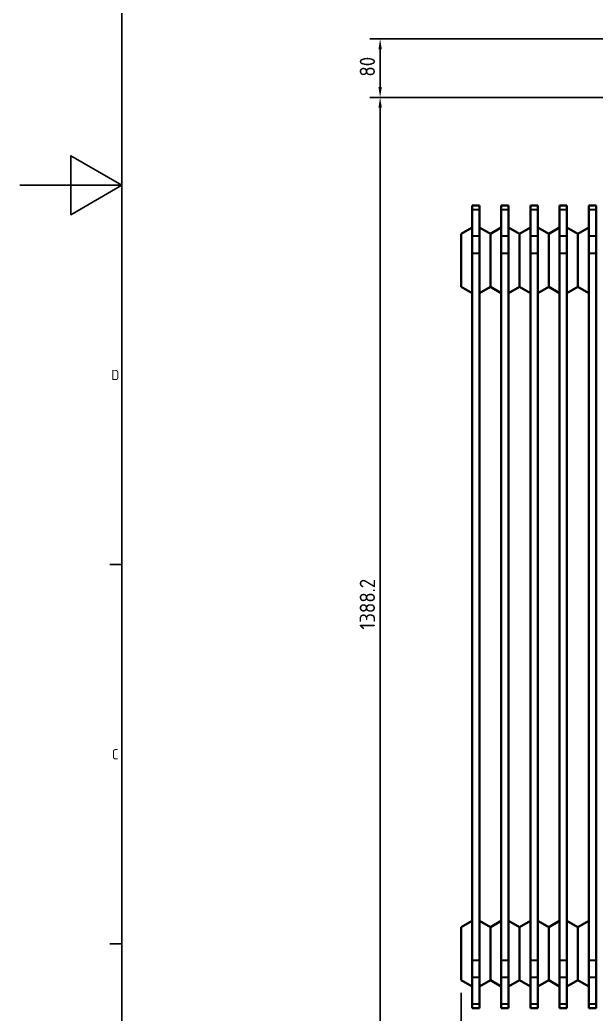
# Model space of a CAD drawing. Header units: millimetres. Extents: x 0 to 5887, y 0 to 4158.
# Drawn here: x 0 to 790, y 943 to 2306 of the extents above; entities that cross this region are included whole.
import ezdxf

# ---------------------------------------------------------------- set-up
doc = ezdxf.new("R2010")
doc.units = ezdxf.units.MM
doc.header["$LTSCALE"] = 7
doc.layers.get('0').update_dxf_attribs({"color": 3, "lineweight": 25})
for name, color, linetype, lineweight in [('가시적인 것(ISO)', 3, 'Continuous', 40), ('가시적인 좁은 것(ISO)', 3, 'Continuous', 35), ('경계(ISO)', 7, 'Continuous', 25), ('치수(ISO)', 2, 'Continuous', 25)]:
    doc.layers.add(name, color=color, linetype=linetype, lineweight=lineweight)
doc.styles.add('문자 텍스트_PSTEK_POSCO', font='isocp.shx')
doc.styles.add('치수 텍스트_PSTEK_POSCO', font='isocp.shx')
doc.dimstyles.new('치수_PSTEK_POSCO', dxfattribs={"dimscale": 7, "dimtxt": 3, "dimasz": 2, "dimexe": 2, "dimexo": 2.5, "dimgap": 1, "dimtad": 1, "dimrnd": 1e-08, "dimdsep": 46, "dimtxsty": '치수 텍스트_PSTEK_POSCO', "dimcen": 0.09, "dimdle": 10, "dimclrd": 7, "dimclre": 7, "dimclrt": 2, "dimadec": 1, "dimazin": 2, "dimtfac": 1, "dimtmove": 0, "dimatfit": 3, "dimfxl": 0, "dimtolj": 1, "dimlwd": -1, "dimlwe": -1, "dimarcsym": 0})

# ---------------------------------------------------------------- blocks, each defined once
blk = doc.blocks.new('경계 Default Border')
at = {"layer": '경계(ISO)'}
for p, q in [((20, 222.75), (17.6, 222.75)), ((20, 148.5), (17.6, 148.5))]:
    blk.add_line(p, q, dxfattribs=at)
at = {"layer": '경계(ISO)', "flags": 128}
for points in [[(20, 20), (20, 574), (821, 574), (821, 20), (20, 20)], [(0, 297), (20, 297), (10, 302.77), (10, 291.23), (20, 297)]]:
    blk.add_lwpolyline(points, dxfattribs=at)
at = {"layer": '경계(ISO)', "color": 2, "char_height": 2, "attachment_point": 7, "style": '문자 텍스트_PSTEK_POSCO'}
for s, insert in [('D', (17.92, 258.86)), ('C', (18.03, 184.61))]:
    blk.add_mtext(s, dxfattribs=dict(at, insert=insert))
blk = doc.blocks.new('*D50')
at = {"layer": 'Defpoints', "color": 0, "transparency": 16777216}
for p in [(605.2, 989.8), (1792.8, 989.8), (1792.8, 672)]:
    blk.add_point(p, dxfattribs=at)
at = {"layer": '치수(ISO)', "color": 7, "transparency": 16777216}
for p, q in [((605.2, 972.3), (605.2, 658)), ((1792.8, 972.3), (1792.8, 658)), ((619.2, 672), (1778.8, 672))]:
    blk.add_line(p, q, dxfattribs=at)
for points in [[(619.2, 674.4), (619.2, 669.7), (605.2, 672)], [(1778.8, 674.4), (1778.8, 669.7), (1792.8, 672)]]:
    blk.add_solid(points, dxfattribs=at)
at = {"layer": '치수(ISO)', "color": 2, "transparency": 16777216, "insert": (1158.1, 690.6), "char_height": 21, "attachment_point": 4, "style": '치수 텍스트_PSTEK_POSCO'}
blk.add_mtext('\\A1;(1187.6)', dxfattribs=at)
blk = doc.blocks.new('*D51')
at = {"layer": 'Defpoints', "color": 0, "transparency": 16777216}
for p in [(494, 2199.4), (984, 2199.4), (574, 811.2)]:
    blk.add_point(p, dxfattribs=at)
at = {"layer": '치수(ISO)', "color": 7, "transparency": 16777216}
for p, q in [((966.5, 2199.4), (480, 2199.4)), ((494, 825.2), (494, 2185.4)), ((556.5, 811.2), (480, 811.2))]:
    blk.add_line(p, q, dxfattribs=at)
for points in [[(491.7, 2185.4), (496.3, 2185.4), (494, 2199.4)], [(491.7, 825.2), (496.3, 825.2), (494, 811.2)]]:
    blk.add_solid(points, dxfattribs=at)
at = {"layer": '치수(ISO)', "color": 2, "transparency": 16777216, "insert": (476.5, 1470), "char_height": 21, "attachment_point": 4, "rotation": 90, "style": '치수 텍스트_PSTEK_POSCO'}
blk.add_mtext('\\A1;1388.2', dxfattribs=at)
blk = doc.blocks.new('*D52')
at = {"layer": 'Defpoints', "color": 0, "transparency": 16777216}
for p in [(494, 2279.4), (1133, 2279.4), (984, 2199.4)]:
    blk.add_point(p, dxfattribs=at)
at = {"layer": '치수(ISO)', "color": 7, "transparency": 16777216}
for p, q in [((1115.5, 2279.4), (480, 2279.4)), ((494, 2213.4), (494, 2265.4)), ((966.5, 2199.4), (480, 2199.4))]:
    blk.add_line(p, q, dxfattribs=at)
for points in [[(491.7, 2265.4), (496.3, 2265.4), (494, 2279.4)], [(491.7, 2213.4), (496.3, 2213.4), (494, 2199.4)]]:
    blk.add_solid(points, dxfattribs=at)
at = {"layer": '치수(ISO)', "color": 2, "transparency": 16777216, "insert": (476.5, 2227.8), "char_height": 21, "attachment_point": 4, "rotation": 90, "style": '치수 텍스트_PSTEK_POSCO'}
blk.add_mtext('\\A1;80', dxfattribs=at)

msp = doc.modelspace()

# ---------------------------------------------------------------- linework, layer by layer
at = {"layer": '가시적인 것(ISO)'}
for p, q in [((620.1919, 2051.1871), (620.1919, 2045.1564)), ((620.1919, 2051.1871), (630.1919, 2051.1871)), ((620.1919, 2008.9965), (620.1919, 2045.1564)), ((630.1919, 2045.1564), (630.1919, 2051.1871)), ((630.1919, 2045.1564), (630.1919, 2008.9965)), ((660.1919, 2051.1871), (660.1919, 2045.1564)), ((660.1919, 2051.1871), (670.1919, 2051.1871)), ((660.1919, 2008.9965), (660.1919, 2045.1564)), ((670.1919, 2045.1564), (670.1919, 2051.1871)), ((670.1919, 2045.1564), (670.1919, 2008.9965)), ((700.1919, 2051.1871), (700.1919, 2045.1564)), ((700.1919, 2051.1871), (710.1919, 2051.1871)), ((700.1919, 2008.9965), (700.1919, 2045.1564)), ((710.1919, 2045.1564), (710.1919, 2051.1871)), ((710.1919, 2045.1564), (710.1919, 2008.9965)), ((740.1919, 2051.1871), (740.1919, 2045.1564)), ((740.1919, 2051.1871), (750.1919, 2051.1871)), ((740.1919, 2008.9965), (740.1919, 2045.1564)), ((750.1919, 2045.1564), (750.1919, 2051.1871)), ((750.1919, 2045.1564), (750.1919, 2008.9965)), ((780.1919, 2051.1871), (780.1919, 2045.1564)), ((780.1919, 2051.1871), (790.1919, 2051.1871)), ((780.1919, 2008.9965), (780.1919, 2045.1564)), ((790.1919, 2045.1564), (790.1919, 2051.1871)), ((790.1919, 2045.1564), (790.1919, 2008.9965)), ((605.1919, 2012.5269), (620.1919, 2021.1871)), ((645.1919, 2012.5269), (630.1919, 2021.1871)), ((645.1919, 2012.5269), (660.1919, 2021.1871)), ((685.1919, 2012.5269), (670.1919, 2021.1871)), ((685.1919, 2012.5269), (700.1919, 2021.1871)), ((725.1919, 2012.5269), (710.1919, 2021.1871)), ((725.1919, 2012.5269), (740.1919, 2021.1871)), ((765.1919, 2012.5269), (750.1919, 2021.1871)), ((765.1919, 2012.5269), (780.1919, 2021.1871)), ((605.1919, 2012.5269), (605.1919, 1939.8474)), ((620.1919, 2008.9965), (620.1919, 1985.5042)), ((630.1919, 1985.5042), (630.1919, 2008.9965)), ((645.1919, 2012.5269), (645.1919, 1939.8474)), ((660.1919, 2008.9965), (660.1919, 1985.5042)), ((670.1919, 1985.5042), (670.1919, 2008.9965)), ((685.1919, 2012.5269), (685.1919, 1939.8474)), ((700.1919, 2008.9965), (700.1919, 1985.5042)), ((710.1919, 1985.5042), (710.1919, 2008.9965)), ((725.1919, 2012.5269), (725.1919, 1939.8474)), ((740.1919, 2008.9965), (740.1919, 1985.5042)), ((750.1919, 1985.5042), (750.1919, 2008.9965)), ((765.1919, 2012.5269), (765.1919, 1939.8474)), ((780.1919, 2008.9965), (780.1919, 1985.5042)), ((790.1919, 1985.5042), (790.1919, 2008.9965)), ((620.1919, 1016.8701), (620.1919, 1985.5042)), ((630.1919, 1985.5042), (630.1919, 1016.8701)), ((660.1919, 1016.8701), (660.1919, 1985.5042)), ((670.1919, 1985.5042), (670.1919, 1016.8701)), ((700.1919, 1016.8701), (700.1919, 1985.5042)), ((710.1919, 1985.5042), (710.1919, 1016.8701)), ((740.1919, 1016.8701), (740.1919, 1985.5042)), ((750.1919, 1985.5042), (750.1919, 1016.8701)), ((780.1919, 1016.8701), (780.1919, 1985.5042)), ((790.1919, 1985.5042), (790.1919, 1016.8701)), ((605.1919, 1939.8474), (620.1919, 1931.1871)), ((645.1919, 1939.8474), (630.1919, 1931.1871)), ((645.1919, 1939.8474), (660.1919, 1931.1871)), ((685.1919, 1939.8474), (670.1919, 1931.1871)), ((685.1919, 1939.8474), (700.1919, 1931.1871)), ((725.1919, 1939.8474), (710.1919, 1931.1871)), ((725.1919, 1939.8474), (740.1919, 1931.1871)), ((765.1919, 1939.8474), (750.1919, 1931.1871)), ((765.1919, 1939.8474), (780.1919, 1931.1871)), ((605.1919, 1062.5269), (620.1919, 1071.1871)), ((645.1919, 1062.5269), (630.1919, 1071.1871)), ((645.1919, 1062.5269), (660.1919, 1071.1871)), ((685.1919, 1062.5269), (670.1919, 1071.1871)), ((685.1919, 1062.5269), (700.1919, 1071.1871)), ((725.1919, 1062.5269), (710.1919, 1071.1871)), ((725.1919, 1062.5269), (740.1919, 1071.1871)), ((765.1919, 1062.5269), (750.1919, 1071.1871)), ((765.1919, 1062.5269), (780.1919, 1071.1871)), ((605.1919, 1062.5269), (605.1919, 989.8474)), ((645.1919, 1062.5269), (645.1919, 989.8474)), ((685.1919, 1062.5269), (685.1919, 989.8474)), ((725.1919, 1062.5269), (725.1919, 989.8474)), ((765.1919, 1062.5269), (765.1919, 989.8474)), ((620.1919, 1016.8701), (620.1919, 993.3778)), ((630.1919, 993.3778), (630.1919, 1016.8701)), ((660.1919, 1016.8701), (660.1919, 993.3778)), ((670.1919, 993.3778), (670.1919, 1016.8701)), ((700.1919, 1016.8701), (700.1919, 993.3778)), ((710.1919, 993.3778), (710.1919, 1016.8701)), ((740.1919, 1016.8701), (740.1919, 993.3778)), ((750.1919, 993.3778), (750.1919, 1016.8701)), ((780.1919, 1016.8701), (780.1919, 993.3778)), ((790.1919, 993.3778), (790.1919, 1016.8701)), ((605.1919, 989.8474), (620.1919, 981.1871)), ((620.1919, 957.2179), (620.1919, 993.3778)), ((630.1919, 993.3778), (630.1919, 957.2179)), ((645.1919, 989.8474), (630.1919, 981.1871)), ((645.1919, 989.8474), (660.1919, 981.1871)), ((660.1919, 957.2179), (660.1919, 993.3778)), ((670.1919, 993.3778), (670.1919, 957.2179)), ((685.1919, 989.8474), (670.1919, 981.1871)), ((685.1919, 989.8474), (700.1919, 981.1871)), ((700.1919, 957.2179), (700.1919, 993.3778)), ((710.1919, 993.3778), (710.1919, 957.2179)), ((725.1919, 989.8474), (710.1919, 981.1871)), ((725.1919, 989.8474), (740.1919, 981.1871)), ((740.1919, 957.2179), (740.1919, 993.3778)), ((750.1919, 993.3778), (750.1919, 957.2179)), ((765.1919, 989.8474), (750.1919, 981.1871)), ((765.1919, 989.8474), (780.1919, 981.1871)), ((780.1919, 957.2179), (780.1919, 993.3778)), ((790.1919, 993.3778), (790.1919, 957.2179)), ((620.1919, 957.2179), (620.1919, 951.1871)), ((630.1919, 951.1871), (630.1919, 957.2179)), ((660.1919, 957.2179), (660.1919, 951.1871)), ((670.1919, 951.1871), (670.1919, 957.2179)), ((700.1919, 957.2179), (700.1919, 951.1871)), ((710.1919, 951.1871), (710.1919, 957.2179)), ((740.1919, 957.2179), (740.1919, 951.1871)), ((750.1919, 951.1871), (750.1919, 957.2179)), ((780.1919, 957.2179), (780.1919, 951.1871)), ((790.1919, 951.1871), (790.1919, 957.2179)), ((620.1919, 951.1871), (630.1919, 951.1871)), ((660.1919, 951.1871), (670.1919, 951.1871)), ((700.1919, 951.1871), (710.1919, 951.1871)), ((740.1919, 951.1871), (750.1919, 951.1871)), ((780.1919, 951.1871), (790.1919, 951.1871))]:
    msp.add_line(p, q, dxfattribs=at)
at = {"layer": '가시적인 좁은 것(ISO)'}
for p, q in [((630.1919, 2045.1564), (620.1919, 2045.1564)), ((670.1919, 2045.1564), (660.1919, 2045.1564)), ((710.1919, 2045.1564), (700.1919, 2045.1564)), ((750.1919, 2045.1564), (740.1919, 2045.1564)), ((790.1919, 2045.1564), (780.1919, 2045.1564)), ((630.1919, 2008.9965), (620.1919, 2008.9965)), ((670.1919, 2008.9965), (660.1919, 2008.9965)), ((710.1919, 2008.9965), (700.1919, 2008.9965)), ((750.1919, 2008.9965), (740.1919, 2008.9965)), ((790.1919, 2008.9965), (780.1919, 2008.9965)), ((630.1919, 1985.5042), (620.1919, 1985.5042)), ((670.1919, 1985.5042), (660.1919, 1985.5042)), ((710.1919, 1985.5042), (700.1919, 1985.5042)), ((750.1919, 1985.5042), (740.1919, 1985.5042)), ((790.1919, 1985.5042), (780.1919, 1985.5042)), ((630.1919, 1016.8701), (620.1919, 1016.8701)), ((670.1919, 1016.8701), (660.1919, 1016.8701)), ((710.1919, 1016.8701), (700.1919, 1016.8701)), ((750.1919, 1016.8701), (740.1919, 1016.8701)), ((790.1919, 1016.8701), (780.1919, 1016.8701)), ((630.1919, 993.3778), (620.1919, 993.3778)), ((670.1919, 993.3778), (660.1919, 993.3778)), ((710.1919, 993.3778), (700.1919, 993.3778)), ((750.1919, 993.3778), (740.1919, 993.3778)), ((790.1919, 993.3778), (780.1919, 993.3778)), ((620.1919, 957.2179), (630.1919, 957.2179)), ((660.1919, 957.2179), (670.1919, 957.2179)), ((700.1919, 957.2179), (710.1919, 957.2179)), ((740.1919, 957.2179), (750.1919, 957.2179)), ((780.1919, 957.2179), (790.1919, 957.2179))]:
    msp.add_line(p, q, dxfattribs=at)

# ---------------------------------------------------------------- block references
at = {"xscale": 7, "yscale": 7, "zscale": 7}
msp.add_blockref('경계 Default Border', (0, 0), dxfattribs=at)

# ---------------------------------------------------------------- dimensions: what is measured, and where the dimension line sits
at = {"layer": '치수(ISO)', "color": 7}
for base, p1, p2, picture, middle in [((493.9919, 2279.3871), (983.9919, 2199.3871), (1132.9919, 2279.3871), '*D52', (493.9919, 2239.3871)), ((493.9919, 2199.3871), (573.9919, 811.1871), (983.9919, 2199.3871), '*D51', (493.9919, 1505.2871))]:
    dim = msp.add_linear_dim(base=base, p1=p1, p2=p2, angle=270, dimstyle='치수_PSTEK_POSCO', override={"dimdec": 2, "dimtp": 0, "dimtm": 0, "dimtdec": 2, "dimtofl": 0, "dimatfit": 1}, dxfattribs=at)
    dim.commit()
    dim.dimension.update_dxf_attribs({"geometry": picture, "text_midpoint": middle, "dimtype": 160})
dim = msp.add_linear_dim(base=(1792.7919, 672.0224), p1=(605.1919, 989.8474), p2=(1792.7919, 989.8474), text='(<>)', dimstyle='치수_PSTEK_POSCO', override={"dimgap": 1, "dimdec": 2, "dimtol": 0, "dimlim": 0, "dimtp": 0, "dimtm": 0, "dimtdec": 2, "dimtofl": 0, "dimatfit": 1}, dxfattribs=at)
dim.commit()
dim.dimension.update_dxf_attribs({"geometry": '*D50', "text_midpoint": (1198.9919, 672.0224), "dimtype": 160})

doc.saveas('drawing.dxf')
